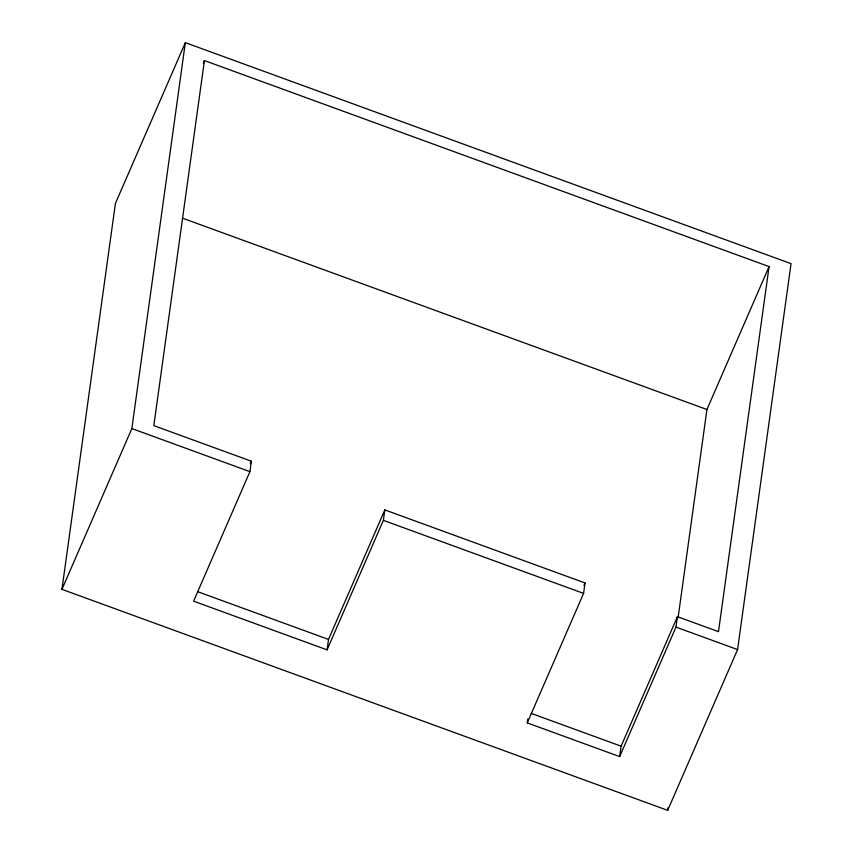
<?xml version="1.0" encoding="UTF-8"?>
<svg xmlns="http://www.w3.org/2000/svg" width="853" height="853" viewBox="0 0 853 853"><rect width="100%" height="100%" fill="white"/><g stroke="black" fill="none" stroke-linecap="round" stroke-linejoin="round"><path stroke-width="1.28" d="M61.949 589.348L115.422 203.419L185.336 42.65L791.051 263.652L737.578 649.581L667.664 810.35L61.949 589.348L131.852 428.569L185.336 42.65M204.421 60.574L153.828 425.636L251.358 461.217L249.918 471.645L193.599 601.162L327.072 649.858L383.381 520.351L384.831 509.913L585.019 582.962L583.58 593.389L527.261 722.896L619.662 756.611L675.971 627.104L677.421 616.676L718.482 631.657L769.075 266.594L204.421 60.574L203.355 63.015M327.072 649.858L328.512 639.43L384.831 509.913M527.261 722.896L527.804 718.994M619.662 756.611L621.112 746.183L677.421 616.676M678.082 617.732L706.934 409.504L769.075 266.594M667.664 810.35L668.038 807.716M250.302 463.659L251.358 461.217M583.964 585.403L585.019 582.962M182.339 218.101L706.934 409.504M131.852 428.569L249.918 471.645M383.381 520.351L583.58 593.389M675.971 627.104L737.578 649.581M197.544 591.641L328.512 639.43M531.206 713.385L621.112 746.183"/></g></svg>
